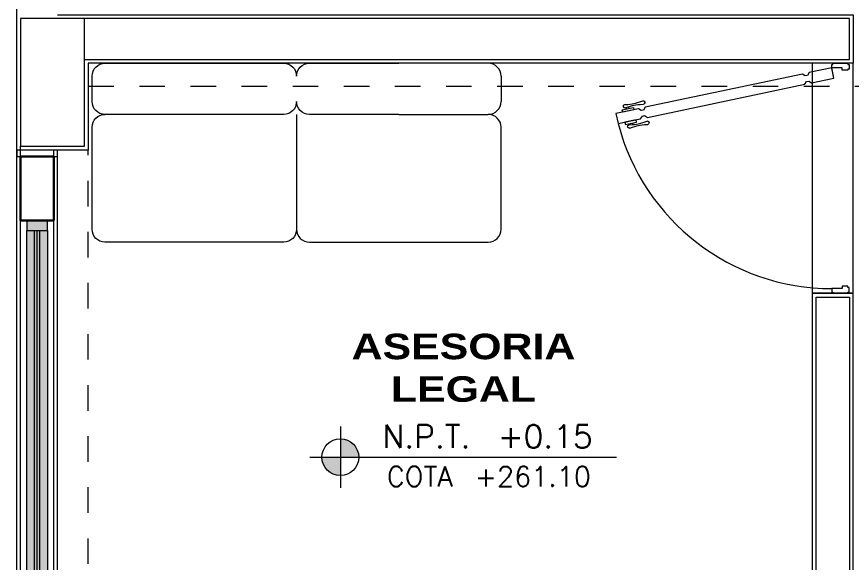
# Model space of a CAD drawing. Header units: metres. Extents: x 349703 to 349913, y 9282546 to 9282694.
# Drawn here: x 349749.092 to 349752.357, y 9282614.692 to 9282616.828 of the extents above; entities that cross this region are included whole.
import ezdxf
from ezdxf.enums import TextEntityAlignment as Align

# ---------------------------------------------------------------- set-up
doc = ezdxf.new("R2010")
doc.units = ezdxf.units.M
doc.header["$LTSCALE"] = 0.25
doc.linetypes.add('01 nivel$0$HIDDEN2', pattern=[0.1875, 0.125, -0.0625])
doc.layers.add('0_VANOS', color=30, linetype='Continuous', lineweight=9)
doc.layers.add('ARQ-FONDO', color=253, linetype='CONTINUOUS', lineweight=9)
doc.styles.add('MOYO2', font='arialbd.ttf', dxfattribs={"width": 1.2})
doc.styles.add('TM-DIM', font='romans.shx')

# ---------------------------------------------------------------- blocks, each defined once
blk = doc.blocks.new('A$C3D6C68F4')
at = {"layer": 'ARQ-FONDO'}
for p, q in [((0.7879, 0.9839), (0.7977, 0.9859)), ((0.7983, 0.935), (0.7879, 0.9839)), ((0.7977, 0.9859), (0.8081, 0.937)), ((0.7383, 0.9529), (0.7327, 0.9517)), ((0.7439, 0.9745), (0.7341, 0.9724)), ((0.7341, 0.9724), (0.7446, 0.9235)), ((0.7543, 0.9256), (0.7439, 0.9745)), ((0.8019, 0.9664), (0.8075, 0.9676)), ((0.804, 0.9566), (0.8109, 0.9581)), ((0.7404, 0.9431), (0.7335, 0.9416)), ((0.7446, 0.9235), (0.7543, 0.9256)), ((0.8081, 0.937), (0.7983, 0.935))]:
    blk.add_line(p, q, dxfattribs=at)
for points in [[(0.9593, 0.1728), (0.9475, 0.1806), (0.9454, 0.1903), (0.9531, 0.2022), (0.8086, 0.886), (0.7968, 0.8938), (0.7947, 0.9035), (0.8024, 0.9154), (0.7817, 1.0132), (0.7377, 1.0039), (0.7584, 0.9061), (0.7702, 0.8984), (0.7723, 0.8886), (0.7646, 0.8767), (0.9091, 0.1929), (0.9209, 0.1852), (0.923, 0.1754), (0.9153, 0.1635), (0.936, 0.0657), (0.98, 0.075)], [(0.005, 0), (0.025, 0), (0.025, 0.005), (0.03, 0.005), (0.03, 0.03), (0.02, 0.03), (0.02, 0.075), (0.005, 0.075), (0.005, 0.07), (0, 0.07), (0, 0.005), (0.005, 0.005)], [(0.995, 0), (0.975, 0), (0.975, 0.005), (0.97, 0.005), (0.97, 0.03), (0.98, 0.03), (0.98, 0.075), (0.995, 0.075), (0.995, 0.07), (1, 0.07), (1, 0.005), (0.995, 0.005)]]:
    blk.add_lwpolyline(points, close=True, dxfattribs=at)
for points in [[(0.7177, 0.9536), (0.7222, 0.9411), (0.7257, 0.9312), (0.7282, 0.923), (0.7301, 0.9156), (0.7314, 0.908), (0.7324, 0.8994), (0.7334, 0.8888), (0.7344, 0.8753)], [(0.7324, 0.9567), (0.7333, 0.9435), (0.7342, 0.933), (0.7352, 0.9245), (0.7366, 0.917), (0.7384, 0.9095), (0.741, 0.9012), (0.7444, 0.8912), (0.749, 0.8784)], [(0.8057, 0.9723), (0.8103, 0.9598), (0.8137, 0.9499), (0.8162, 0.9418), (0.8181, 0.9343), (0.8194, 0.9268), (0.8205, 0.9182), (0.8214, 0.9075), (0.8224, 0.894)], [(0.8204, 0.9754), (0.8214, 0.9622), (0.8222, 0.9518), (0.8232, 0.9432), (0.8246, 0.9357), (0.8264, 0.9283), (0.829, 0.92), (0.8325, 0.9099), (0.8371, 0.8972)], [(0.978, 0.0752), (0.9778, 0.0762), (0.9435, 0.069), (0.9437, 0.068), (0.978, 0.0752)], [(0.9807, 0.0731), (0.9817, 0.0731), (0.9817, 0.0381), (0.9807, 0.0381), (0.9807, 0.0731)]]:
    blk.add_lwpolyline(points, dxfattribs=at)
at = {"layer": 'ARQ-FONDO', "ltscale": 0.3}
blk.add_arc((0.98, 0.075), 0.96, 104.6187, 180, dxfattribs=at)
at = {"layer": 'ARQ-FONDO', "extrusion": (0, 0, -1)}
for centre, start_param, end_param in [((0.8131, 0.9739), 3.44991, 6.591502), ((0.725, 0.9551), 3.44991, 6.591502), ((0.7417, 0.8769), 0.308317, 3.44991), ((0.8297, 0.8956), 0.308317, 3.44991)]:
    blk.add_ellipse(centre, major_axis=(0.00652, 0.00371), ratio=1, start_param=start_param, end_param=end_param, dxfattribs=at)
blk = doc.blocks.new('5RH56')
at = {"layer": 'ARQ-FONDO', "lineweight": 0}
for p, q in [((34.0183, 25.124), (34.0183, 25.4925)), ((33.3683, 24.274), (33.4683, 24.274))]:
    blk.add_line(p, q, dxfattribs=at)
for points in [[(33.5183, 24.674), (33.5183, 25.024, 0.414214), (33.4683, 25.074, 0.414214), (33.5183, 25.124), (33.5183, 25.824, 0.414214), (33.4683, 25.874), (33.3683, 25.874, 0.414214), (33.3183, 25.824), (33.3183, 25.124, 0.414214), (33.3683, 25.074, 0.414214), (33.3183, 25.024), (33.3183, 24.674)], [(34.0183, 25.4925), (34.0183, 25.824, 0.414214), (33.9683, 25.874), (33.5683, 25.874, 0.414214), (33.5183, 25.824)], [(33.9683, 25.074, 0.414214), (34.0183, 25.124)], [(33.5183, 25.074), (33.9683, 25.074, -0.414214), (34.0183, 25.024), (34.0183, 24.674, -0.414214)], [(33.3683, 24.274, -0.414214), (33.3183, 24.324), (33.3183, 24.674)], [(33.5183, 24.674), (33.5183, 24.324, -0.414214), (33.4683, 24.274)], [(34.0183, 24.674), (34.0183, 24.324, -0.414214), (33.9683, 24.274), (33.5683, 24.274, -0.414214), (33.5183, 24.324)]]:
    blk.add_lwpolyline(points, format="xyb", dxfattribs=at)
blk = doc.blocks.new('GRG')
at = {"layer": 'ARQ-FONDO'}
blk.add_lwpolyline([(347332.5464, 9281726.2274), (347332.5214, 9281726.2274), (347332.5214, 9281726.0674), (347332.5464, 9281726.0674)], close=True, dxfattribs=at)
blk = doc.blocks.new('*U887')
at = {"linetype": 'Continuous', "lineweight": 0, "true_color": 0xbebebe}
for points in [[(3037.2524, 1360.5431), (3037.2124, 1360.5431), (3037.2124, 1360.4631), (3037.2524, 1360.4631)], [(3039.8824, 1360.5431), (3039.8424, 1360.5431), (3039.8424, 1360.4631), (3039.8824, 1360.4631)]]:
    blk.add_hatch(color=9, dxfattribs=at).paths.add_polyline_path(points)
at = {"true_color": 0xffffff}
h = blk.add_hatch(color=7, dxfattribs=at)
h.dxf.hatch_style = 1
h.paths.add_polyline_path([(3039.8424, 1360.4631), (3039.8424, 1360.5431), (3037.2524, 1360.5431), (3037.2524, 1360.4631)])
at = {"layer": '0_VANOS', "linetype": 'Continuous'}
for p, q in [((3037.2524, 1360.5131), (3039.8424, 1360.5131)), ((3037.2524, 1360.5031), (3039.8424, 1360.5031)), ((3037.2524, 1360.4931), (3039.8424, 1360.4931))]:
    blk.add_line(p, q, dxfattribs=at)
for points in [[(3037.2124, 1360.5431), (3037.2124, 1360.4631), (3037.2524, 1360.4631), (3037.2524, 1360.5431)], [(3037.2524, 1360.5431), (3039.8424, 1360.5431), (3039.8424, 1360.4631), (3037.2524, 1360.4631)], [(3039.8424, 1360.5431), (3039.8424, 1360.4631), (3039.8824, 1360.4631), (3039.8824, 1360.5431)]]:
    blk.add_lwpolyline(points, close=True, dxfattribs=at)
blk = doc.blocks.new('administracion')
at = {"layer": 'ARQ-FONDO', "lineweight": -2}
for p, q in [((350145.7908, 9282383.2393), (350145.7908, 9282392.3693)), ((350145.8058, 9282383.7543), (350145.8058, 9282387.0043)), ((350145.9358, 9282383.7693), (350145.9358, 9282386.9893)), ((350145.9508, 9282383.7693), (350145.9508, 9282386.9893))]:
    blk.add_line(p, q, dxfattribs=at)
at = {"layer": 'ARQ-FONDO', "linetype": '01 nivel$0$HIDDEN2', "lineweight": 5}
for p, q in [((350146.0708, 9282387.2393), (350151.5408, 9282387.2393)), ((350146.0708, 9282383.7693), (350146.0708, 9282386.9893))]:
    blk.add_line(p, q, dxfattribs=at)
at = {"layer": 'ARQ-FONDO', "lineweight": -2}
for points in [[(350145.9508, 9282387.5193), (350149.0639, 9282387.5193), (350149.0639, 9282387.3293), (350146.0708, 9282387.3293), (350146.0708, 9282386.9893), (350145.9508, 9282386.9893)], [(350146.0558, 9282387.3443), (350149.0489, 9282387.3443), (350149.0489, 9282387.5043), (350146.0558, 9282387.5043)], [(350148.9189, 9282383.3843), (350148.9189, 9282386.4143), (350149.0489, 9282386.4143), (350149.0489, 9282383.2543), (350146.3058, 9282383.2543)], [(350149.0639, 9282383.2393), (350149.0639, 9282386.4293), (350148.9039, 9282386.4293), (350148.9039, 9282383.3993)]]:
    blk.add_lwpolyline(points, dxfattribs=at)
at = {"layer": 'ARQ-FONDO'}
blk.add_lwpolyline([(350145.8058, 9282387.5043), (350145.8058, 9282387.0043), (350146.0558, 9282387.0043), (350146.0558, 9282387.5043)], close=True, dxfattribs=at)
at = {"layer": 'ARQ-FONDO', "lineweight": 5}
blk.add_lwpolyline([(350149.0639, 9282386.4293), (350149.0639, 9282387.3293), (350148.9039, 9282387.3293), (350148.9039, 9282386.4293)], close=True, dxfattribs=at)
at = {"layer": 'ARQ-FONDO', "lineweight": 30}
blk.add_lwpolyline([(350145.8058, 9282386.7143), (350145.8058, 9282386.9643), (350145.9358, 9282386.9643), (350145.9358, 9282386.7143), (350145.8058, 9282386.7143)], dxfattribs=at)
at = {"layer": 'ARQ-FONDO', "xscale": -1, "rotation": 90}
blk.add_blockref('5RH56', (350171.9599, 9282420.6476), dxfattribs=at)
at = {"layer": 'ARQ-FONDO', "xscale": 0.9000000000000047, "yscale": 0.9000000000000047, "zscale": 0.9000000000000047, "rotation": 90.00000000000003}
blk.add_blockref('A$C3D6C68F4', (350149.0476, 9282386.4293), dxfattribs=at)
at = {"layer": 'ARQ-FONDO'}
for name, p, rotation in [('GRG', (-8931580.2766, 9629719.5107), 270), ('*U887', (351506.374, 9279346.8319), 90)]:
    blk.add_blockref(name, p, dxfattribs=dict(at, rotation=rotation))
blk = doc.blocks.new('*U591')
h = blk.add_hatch(color=251)
h.paths.add_polyline_path([(0.75, -0.1724), (0.75, -0.2324), (0.81, -0.2324, 0.414214)])
h.paths.add_polyline_path([(0.75, -0.2324), (0.69, -0.2324, 0.414214), (0.75, -0.2924)])
at = {"color": 2}
for p, q in [((0.75, -0.1324), (0.75, -0.3324)), ((0.65, -0.2324), (1.65, -0.2324))]:
    blk.add_line(p, q, dxfattribs=at)
blk.add_circle((0.75, -0.2324), 0.06, dxfattribs=at)
at = {"color": 2, "style": 'TM-DIM'}
blk.add_text('COTA', height=0.065, rotation=360, dxfattribs=at).set_placement((1.0088, -0.3282), align=Align.CENTER)
for tag, p, height in [('NIV_P', (0.8881, -0.2024), 0.075), ('VALOR_P', (1.2641, -0.2024), 0.075), ('COTA_P', (1.1884, -0.3282), 0.065)]:
    blk.add_attdef(tag, p, '', height=height, rotation=360, dxfattribs=at)
blk = doc.blocks.new('NOMBRES ADMINISTRACION')
at = {"layer": 'ARQ-FONDO', "xscale": 1.199999999999999, "yscale": 1.199999999999999, "zscale": 1.199999999999999}
blk.add_blockref('*U591', (350146.9406, 9282391.1261, 0), dxfattribs=at).add_auto_attribs({'NIV_P': 'N.P.T.', 'COTA_P': '+261.10', 'VALOR_P': '+0.15'})
at = {"layer": 'ARQ-FONDO', "lineweight": -2, "insert": (350148.3224, 9282391.0626, 0), "char_height": 0.1, "width": 3.247257, "attachment_point": 8, "style": 'MOYO2'}
blk.add_mtext('ASESORIA\\PLEGAL', dxfattribs=at)

msp = doc.modelspace()

# ---------------------------------------------------------------- block references
at = {"layer": 'ARQ-FONDO'}
for name, p in [('administracion', (-396.6992, 229.3161)), ('NOMBRES ADMINISTRACION', (-397.4826, 224.2561))]:
    msp.add_blockref(name, p, dxfattribs=at)

doc.saveas('drawing.dxf')
